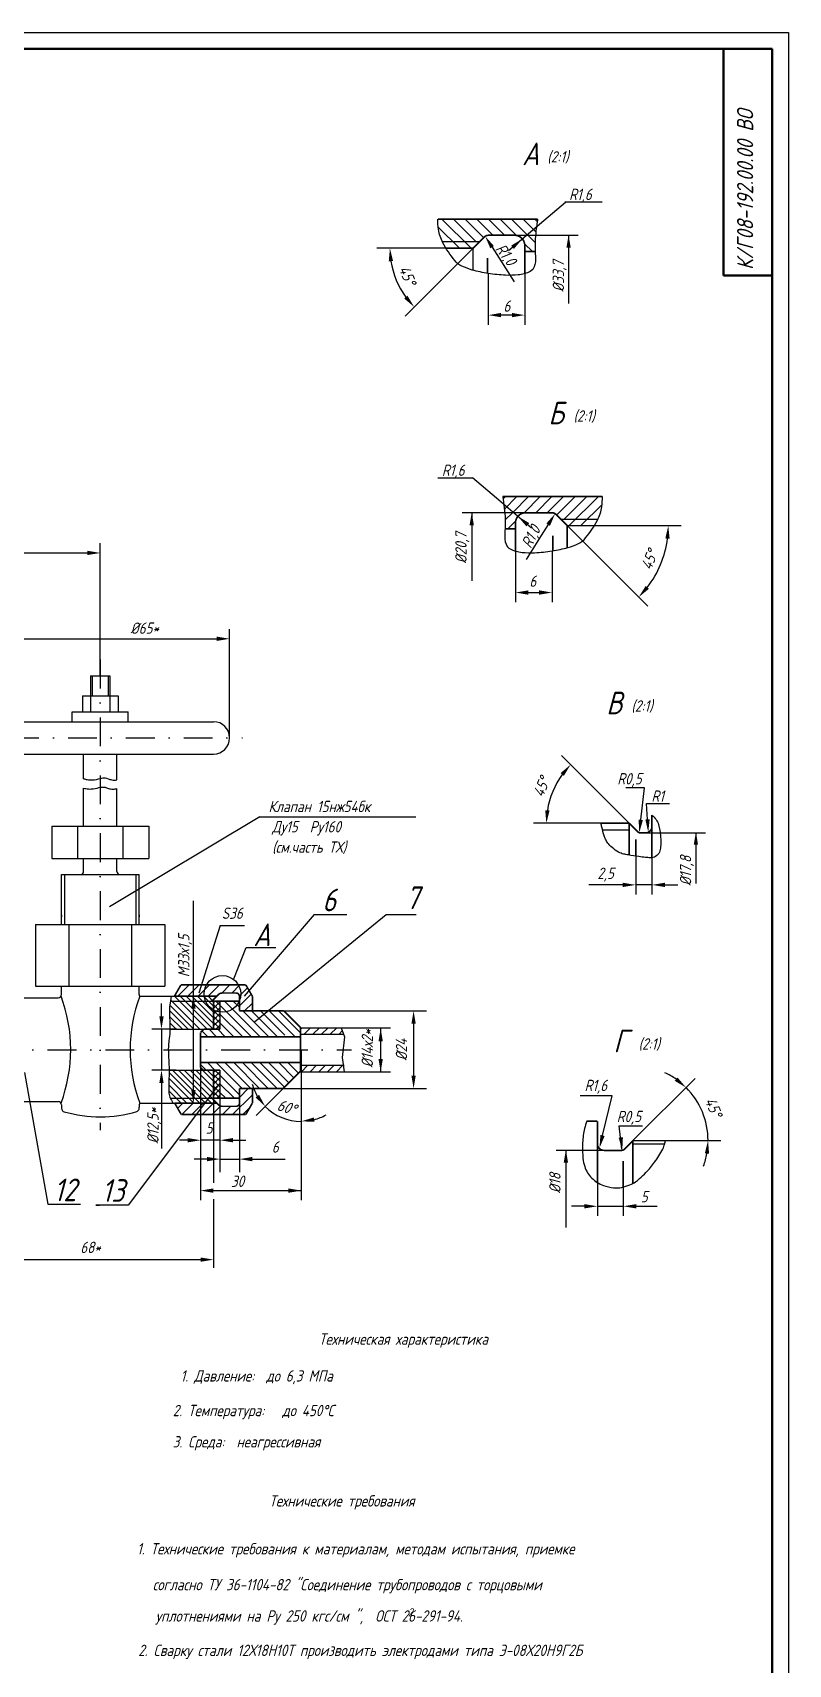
# Model space of a CAD drawing. Header units: inches. Extents: x 454 to 2014, y 121 to 978.
# Drawn here: x 1780 to 2014, y 474 to 978 of the extents above; entities that cross this region are included whole.
import ezdxf

# ---------------------------------------------------------------- set-up
doc = ezdxf.new("R2010")
doc.units = ezdxf.units.IN
doc.header["$LTSCALE"] = 0.7
doc.header["$MEASUREMENT"] = 0
doc.linetypes.add('DASHDOT', pattern=[25.4, 12.7, -6.35, 0, -6.35])
doc.styles.get("Standard").update_dxf_attribs({"font": 'romand.shx', "width": 0.8, "oblique": 15, "height": 3.5})
doc.dimstyles.get("Standard").update_dxf_attribs({"dimtxt": 3.5, "dimasz": 4, "dimexe": 4, "dimexo": 0, "dimgap": 2, "dimtad": 1, "dimdec": 0, "dimdsep": 46, "dimtxsty": 'Standard', "dimcen": 0.09, "dimadec": 0, "dimazin": 0, "dimtfac": 1, "dimtdec": 0, "dimtmove": 0, "dimatfit": 3, "dimfxl": 0, "dimtolj": 1, "dimtzin": 0, "dimlwd": 25, "dimlwe": 25, "dimarcsym": 0})

# ---------------------------------------------------------------- blocks, each defined once
blk = doc.blocks.new('*X8')
at = {"color": 0}
for p, q in [((1677.82, 643.29), (1678.3, 643.77)), ((1677.82, 641.5), (1679.82, 643.5)), ((1679.82, 640.68), (1677.82, 642.68)), ((1677.82, 639.7), (1679.82, 641.7)), ((1679.82, 638.88), (1677.82, 640.88)), ((1679.82, 642.48), (1678.52, 643.77)), ((1677.82, 637.91), (1679.82, 639.91)), ((1679.82, 637.09), (1677.82, 639.09)), ((1677.82, 636.11), (1679.82, 638.11)), ((1679.82, 635.29), (1677.82, 637.29)), ((1678.24, 635.07), (1677.82, 635.49)), ((1678.58, 635.07), (1679.82, 636.31)), ((1677.82, 621.74), (1678.55, 622.47)), ((1677.82, 619.94), (1679.82, 621.94)), ((1679.82, 619.13), (1677.82, 621.13)), ((1677.82, 618.15), (1679.82, 620.15)), ((1679.82, 620.92), (1678.27, 622.47)), ((1679.82, 617.33), (1677.82, 619.33)), ((1677.82, 616.35), (1679.82, 618.35)), ((1679.82, 615.53), (1677.82, 617.53)), ((1677.82, 614.56), (1679.82, 616.56)), ((1679.79, 613.77), (1677.82, 615.74)), ((1677.99, 613.77), (1677.82, 613.94)), ((1678.83, 613.77), (1679.82, 614.76))]:
    blk.add_line(p, q, dxfattribs=at)
blk = doc.blocks.new('*D26')
at = {"color": 0, "lineweight": 25}
for p, q in [((1857.76, 675.95), (1901.86, 675.95)), ((1897.86, 671.95), (1897.86, 655.95)), ((1857.55, 651.95), (1901.86, 651.95))]:
    blk.add_line(p, q, dxfattribs=at)
for points in [[(1897.2, 671.95), (1898.53, 671.95), (1897.86, 675.95)], [(1897.2, 655.95), (1898.53, 655.95), (1897.86, 651.95)]]:
    blk.add_solid(points, dxfattribs=at)
at = {"layer": 'DEFPOINTS', "color": 0, "lineweight": 25}
for p in [(1857.76, 675.95), (1857.55, 651.95), (1897.86, 651.95)]:
    blk.add_point(p, dxfattribs=at)
at = {"color": 0, "lineweight": 25, "insert": (1894.11, 663.95), "char_height": 3.5, "attachment_point": 5, "rotation": 90}
blk.add_mtext('\\A1;%%C24', dxfattribs=at)
blk = doc.blocks.new('*D27')
at = {"color": 0, "lineweight": 25}
for p, q in [((1838.06, 648.95), (1838.06, 626.15)), ((1844.06, 648.95), (1844.06, 626.15)), ((1834.06, 630.15), (1830.06, 630.15)), ((1838.06, 630.15), (1844.06, 630.15)), ((1848.06, 630.15), (1858.2, 630.15))]:
    blk.add_line(p, q, dxfattribs=at)
for points in [[(1834.06, 630.82), (1834.06, 629.49), (1838.06, 630.15)], [(1848.06, 630.82), (1848.06, 629.49), (1844.06, 630.15)]]:
    blk.add_solid(points, dxfattribs=at)
at = {"layer": 'DEFPOINTS', "color": 0, "lineweight": 25}
for p in [(1838.06, 648.95), (1844.06, 648.95), (1844.06, 630.15)]:
    blk.add_point(p, dxfattribs=at)
at = {"color": 0, "lineweight": 25, "insert": (1855.13, 633.9), "char_height": 3.5, "attachment_point": 5}
blk.add_mtext('\\A1;6', dxfattribs=at)
blk = doc.blocks.new('*D33')
at = {"color": 0, "lineweight": 25}
for p, q in [((1907.87, 911.47), (1886.55, 911.47)), ((1916.22, 911.47), (1895.24, 890.49))]:
    blk.add_line(p, q, dxfattribs=at)
blk.add_arc((1916.22, 911.47), 25.67, 188.9363, 216.0637, dxfattribs=at)
for points in [[(1890.2, 907.43), (1891.53, 907.54), (1890.55, 911.47)], [(1895.98, 896.79), (1894.96, 895.93), (1898.07, 893.32)]]:
    blk.add_solid(points, dxfattribs=at)
at = {"layer": 'DEFPOINTS', "color": 0, "lineweight": 25}
for p in [(1919.64, 914.89), (1907.87, 911.47), (1916.22, 911.47), (1916.22, 911.47), (1891.43, 904.83)]:
    blk.add_point(p, dxfattribs=at)
at = {"color": 0, "lineweight": 25, "insert": (1895.97, 903.08), "char_height": 3.5, "attachment_point": 5, "rotation": 292.5}
blk.add_mtext('\\A1;45°', dxfattribs=at)
blk = doc.blocks.new('*D34')
at = {"color": 0, "lineweight": 25}
for p, q in [((1945.34, 825.79), (1970.24, 800.89)), ((1953.69, 825.79), (1980.55, 825.79))]:
    blk.add_line(p, q, dxfattribs=at)
blk.add_arc((1945.34, 825.79), 31.22, 322.3469, 352.6531, dxfattribs=at)
for points in [[(1975.63, 821.84), (1976.96, 821.75), (1976.55, 825.79)], [(1970.55, 806.28), (1969.55, 807.16), (1967.41, 803.72)]]:
    blk.add_solid(points, dxfattribs=at)
at = {"layer": 'DEFPOINTS', "color": 0, "lineweight": 25}
for p in [(1941.92, 829.2), (1945.34, 825.79), (1945.34, 825.79), (1953.69, 825.79), (1972.37, 810.18)]:
    blk.add_point(p, dxfattribs=at)
at = {"color": 0, "lineweight": 25, "insert": (1970.71, 815.28), "char_height": 3.5, "attachment_point": 5, "rotation": 67.5}
blk.add_mtext('\\A1;45°', dxfattribs=at)
blk = doc.blocks.new('*D35')
at = {"color": 0, "lineweight": 25}
for p, q in [((1964.5, 733.88), (1943.56, 754.82)), ((1955.81, 733.88), (1934.88, 733.88))]:
    blk.add_line(p, q, dxfattribs=at)
blk.add_arc((1964.5, 733.88), 25.61, 143.957, 171.043, dxfattribs=at)
for points in [[(1943.28, 749.38), (1944.29, 748.52), (1946.38, 751.99)], [(1939.86, 737.81), (1938.53, 737.92), (1938.88, 733.88)]]:
    blk.add_solid(points, dxfattribs=at)
at = {"layer": 'DEFPOINTS', "color": 0, "lineweight": 25}
for p in [(1942.31, 746.68), (1955.81, 733.88), (1964.5, 733.88), (1964.5, 733.88), (1967.2, 731.17)]:
    blk.add_point(p, dxfattribs=at)
at = {"color": 0, "lineweight": 25, "insert": (1937.37, 745.11), "char_height": 3.5, "attachment_point": 5, "rotation": 67.5}
blk.add_mtext('\\A1;45°', dxfattribs=at)
blk = doc.blocks.new('*D36')
at = {"color": 0, "lineweight": 25}
for p, q in [((1965.63, 635.86), (1984.86, 655.1)), ((1975.63, 635.86), (1992.83, 635.86))]:
    blk.add_line(p, q, dxfattribs=at)
for start, end in [(54.8893, 64.7787), (0, 45), (340.2213, 350.1107)]:
    blk.add_arc((1965.63, 635.86), 23.2, start, end, dxfattribs=at)
for points in [[(1979.4, 655.35), (1978.54, 654.33), (1982.03, 652.27)], [(1987.82, 631.93), (1989.15, 631.82), (1988.83, 635.86)]]:
    blk.add_solid(points, dxfattribs=at)
at = {"layer": 'DEFPOINTS', "color": 0, "lineweight": 25}
for p in [(1988.04, 641.87), (1965.63, 635.86), (1965.63, 635.86), (1975.63, 635.86), (1962.92, 633.15)]:
    blk.add_point(p, dxfattribs=at)
at = {"color": 0, "lineweight": 25, "insert": (1990.53, 646.17), "char_height": 3.5, "attachment_point": 5, "rotation": 292.5}
blk.add_mtext('\\A1;45°', dxfattribs=at)

msp = doc.modelspace()

# ---------------------------------------------------------------- linework, layer by layer
for p, q in [((1419.64, 978.05), (2013.64, 978.05)), ((2013.64, 978.05), (2013.64, 137.05)), ((1944.61, 925.78), (1956.12, 925.78)), ((1918.22, 913.47), (1906.75, 913.47)), ((1918.22, 913.47), (1906.75, 913.47)), ((1916.22, 911.47), (1907.87, 911.47)), ((1905.31, 840.58), (1916.1, 840.58)), ((1943.34, 827.79), (1954.81, 827.79)), ((1943.34, 827.79), (1954.81, 827.79)), ((1945.34, 825.79), (1953.69, 825.79)), ((1798.06, 779.38), (1804.06, 779.38)), ((1798.06, 779.38), (1798.06, 768.24)), ((1798.56, 779.38), (1798.56, 773.24)), ((1803.56, 779.38), (1803.56, 773.24)), ((1804.06, 779.38), (1804.06, 768.24)), ((1795.56, 773.24), (1806.56, 773.24)), ((1795.56, 773.24), (1795.56, 768.24)), ((1806.56, 773.24), (1806.56, 768.24)), ((1792.39, 768.24), (1809.73, 768.24)), ((1792.39, 765.24), (1792.39, 768.24)), ((1809.73, 765.24), (1809.73, 768.24)), ((1766.07, 765.24), (1836.04, 765.24)), ((1766.07, 755.24), (1836.04, 755.24)), ((1795.93, 747.64), (1795.93, 755.24)), ((1806.19, 747.29), (1806.19, 755.24)), ((1795.93, 733.02), (1795.93, 744.7)), ((1806.19, 733.02), (1806.19, 744.57)), ((1969.22, 744.77), (1963.38, 744.77)), ((1968.04, 734.92), (1969.22, 744.77)), ((1850.36, 735.91), (1803.95, 708.08)), ((1850.36, 735.91), (1898.55, 735.91)), ((1970.13, 735.07), (1969.85, 739.95)), ((1969.85, 739.95), (1976.96, 739.95)), ((1786.06, 733.02), (1816.06, 733.02)), ((1956.24, 731.88), (1964.5, 731.88)), ((1966.5, 731.88), (1966.5, 731.79)), ((1786.06, 723.02), (1816.06, 723.02)), ((1795.93, 719.02), (1795.93, 723.02)), ((1806.19, 719.02), (1806.19, 723.02)), ((1789.06, 718.02), (1813.06, 718.02)), ((1789.06, 702.59), (1789.06, 718.02)), ((1790.07, 718.02), (1790.07, 702.59)), ((1812.05, 718.02), (1812.05, 702.59)), ((1813.06, 702.59), (1813.06, 718.02)), ((1789.06, 705.63), (1789.06, 704.93)), ((1813.06, 705.63), (1813.06, 704.93)), ((1848.71, 672.55), (1889.39, 705.65)), ((1867.16, 705.65), (1877.23, 705.65)), ((1889.39, 705.65), (1898.61, 705.65)), ((1781.06, 702.59), (1821.06, 702.59)), ((1781.06, 702.59), (1781.06, 683.59)), ((1791.35, 702.59), (1791.35, 683.59)), ((1810.77, 702.59), (1810.77, 683.59)), ((1821.06, 702.59), (1821.06, 683.59)), ((1838.14, 702.34), (1845.63, 702.34)), ((1781.06, 683.59), (1821.06, 683.59)), ((1789.06, 680.95), (1789.06, 683.59)), ((1813.06, 680.95), (1813.06, 683.59)), ((1835.97, 678.87), (1834.49, 680.36)), ((1766.06, 679.95), (1788.06, 679.95)), ((1836.06, 678.95), (1835.81, 679.2)), ((1834.06, 657.65), (1836.06, 655.65)), ((1766.06, 647.95), (1788.12, 647.95)), ((1789.12, 646.95), (1789.12, 646.18)), ((1813.11, 646.95), (1813.11, 646.18)), ((1836.06, 648.95), (1835.81, 648.7)), ((1959.23, 649.68), (1949.28, 649.68)), ((1956.24, 637.46), (1959.23, 649.68)), ((1962.23, 633.23), (1961.38, 640.43)), ((1961.38, 640.43), (1968.58, 640.43))]:
    msp.add_line(p, q)
at = {"lineweight": 50}
for p, q in [((1439.64, 973.05), (2008.64, 973.05)), ((1993.64, 973.05), (1993.64, 903.05)), ((2008.64, 973.05), (2008.64, 142.05)), ((1993.64, 903.05), (2008.64, 903.05))]:
    msp.add_line(p, q, dxfattribs=at)
at = {"color": 0, "linetype": 'ByBlock'}
for p, q in [((1938.08, 919.99), (1944.76, 925.67)), ((1927.23, 910.75), (1938.08, 919.99)), ((1928.41, 911.75), (1929.02, 912.27)), ((1929.02, 915.47), (1948.74, 915.47)), ((1945.74, 915.47), (1945.74, 903.63)), ((1945.74, 915.47), (1945.74, 895.63)), ((1922.13, 911.79), (1924.28, 908.41)), ((1924.28, 908.41), (1928.96, 901.05)), ((1920.91, 903.67), (1920.91, 887.81)), ((1932.22, 903.63), (1932.22, 887.81)), ((1945.74, 895.63), (1945.74, 894.42)), ((1928.22, 890.81), (1924.91, 890.81)), ((1923.48, 834.3), (1916.1, 840.58)), ((1934.33, 825.06), (1923.48, 834.3)), ((1932.54, 829.79), (1912.82, 829.79)), ((1915.82, 829.79), (1915.82, 809.95)), ((1915.82, 829.79), (1915.82, 817.95)), ((1933.15, 826.07), (1932.54, 826.59)), ((1937.28, 822.73), (1932.6, 815.37)), ((1939.43, 826.1), (1937.28, 822.73)), ((1683.41, 817.36), (1797.06, 817.36)), ((1801.06, 779.38), (1801.06, 820.36)), ((1929.34, 817.95), (1929.34, 802.13)), ((1940.65, 817.99), (1940.65, 802.13)), ((1915.82, 809.95), (1915.82, 808.74)), ((1933.34, 805.13), (1936.65, 805.13)), ((1841.04, 760.24), (1841.04, 793.85)), ((1765.07, 790.85), (1837.04, 790.85)), ((1969.5, 730.88), (1988.08, 730.88)), ((1985.08, 730.88), (1985.08, 723.23)), ((1966.5, 723.73), (1966.5, 711.85)), ((1971.5, 723.23), (1971.5, 711.85)), ((1985.08, 723.23), (1985.08, 715.23)), ((1958.5, 714.85), (1951.99, 714.85)), ((1962.5, 714.85), (1958.5, 714.85)), ((1971.5, 714.85), (1966.5, 714.85)), ((1975.5, 714.85), (1979.5, 714.85)), ((1819.98, 674.25), (1819.98, 678.25)), ((1824.77, 670.25), (1816.98, 670.25)), ((1819.98, 670.25), (1819.98, 657.65)), ((1875.45, 670.75), (1890.69, 670.75)), ((1887.69, 670.75), (1887.69, 657.15)), ((1863.15, 663.95), (1863.15, 617.43)), ((1824.52, 657.65), (1816.98, 657.65)), ((1832.02, 658.4), (1832.02, 617.43)), ((1876.42, 657.15), (1890.69, 657.15)), ((1819.98, 653.65), (1819.98, 633.46)), ((1836.06, 647.95), (1836.06, 622.88)), ((1958.63, 632.86), (1941.91, 632.86)), ((1944.91, 632.86), (1944.91, 616.15)), ((1944.91, 632.86), (1944.91, 624.15)), ((1965.63, 634.86), (1975.43, 634.86)), ((1836.02, 620.43), (1863.15, 620.43)), ((1954.65, 624.15), (1954.65, 612.59)), ((1962.63, 623.61), (1962.63, 612.59)), ((1836.06, 617.78), (1836.06, 596.55)), ((1944.91, 616.15), (1944.91, 608.99)), ((1950.65, 615.59), (1946.65, 615.59)), ((1954.65, 615.59), (1962.63, 615.59)), ((1966.63, 615.59), (1970.63, 615.59)), ((1970.63, 615.59), (1973.09, 615.59)), ((1770.06, 599.11), (1832.06, 599.11))]:
    msp.add_line(p, q, dxfattribs=at)
at = {"color": 0}
for p, q in [((1912.01, 911.47), (1905.47, 918.01)), ((1915.6, 911.47), (1906.6, 920.47)), ((1917.19, 913.47), (1910.19, 920.47)), ((1919.5, 914.75), (1913.78, 920.47)), ((1922.38, 915.47), (1917.38, 920.47)), ((1925.97, 915.47), (1920.97, 920.47)), ((1929.56, 915.47), (1924.56, 920.47)), ((1932.98, 915.64), (1928.15, 920.47)), ((1935.64, 916.58), (1931.74, 920.47)), ((1936.05, 919.76), (1935.34, 920.47)), ((1934.56, 910.47), (1932.17, 912.87)), ((1935.4, 913.23), (1933.15, 915.47)), ((1925.51, 834.07), (1926.22, 834.79)), ((1925.92, 830.9), (1929.81, 834.79)), ((1928.58, 829.96), (1933.41, 834.79)), ((1932, 829.79), (1937, 834.79)), ((1935.59, 829.79), (1940.59, 834.79)), ((1939.18, 829.79), (1944.18, 834.79)), ((1942.06, 829.07), (1947.78, 834.79)), ((1944.37, 827.79), (1951.37, 834.79)), ((1945.96, 825.79), (1954.96, 834.79)), ((1949.55, 825.79), (1956.09, 832.32)), ((1926.16, 827.54), (1928.41, 829.79)), ((1927, 824.79), (1929.39, 827.18)), ((1834.11, 670.3), (1823.97, 680.45)), ((1825.02, 680.45), (1828.52, 683.95)), ((1835.96, 670.25), (1825.76, 680.45)), ((1835.91, 672.1), (1827.56, 680.45)), ((1828.16, 680.45), (1831.66, 683.95)), ((1836.06, 673.75), (1829.36, 680.45)), ((1836.06, 675.54), (1831.15, 680.45)), ((1831.3, 680.45), (1834.8, 683.95)), ((1836.06, 677.34), (1832.95, 680.45)), ((1834.45, 680.45), (1837.95, 683.95)), ((1838.58, 681.44), (1841.09, 683.95)), ((1841.73, 681.45), (1844.23, 683.95)), ((1844.04, 680.62), (1846.53, 683.1)), ((1844.06, 677.49), (1847.68, 681.11)), ((1828.24, 670.25), (1822.45, 676.04)), ((1830.02, 670.25), (1822.55, 677.71)), ((1831.85, 670.25), (1822.77, 679.33)), ((1847.76, 667.95), (1838.06, 677.65)), ((1850.46, 667.95), (1839.46, 678.95)), ((1844.06, 677.04), (1842.15, 678.95)), ((1853.06, 668.04), (1845.15, 675.95)), ((1845.66, 675.95), (1848.06, 678.35)), ((1855.84, 667.95), (1847.84, 675.95)), ((1858.06, 668.43), (1850.54, 675.95)), ((1861.23, 667.95), (1853.23, 675.95)), ((1862.96, 669.13), (1856.15, 675.95)), ((1826.46, 670.25), (1822.47, 674.24)), ((1824.51, 670.25), (1822.54, 672.22)), ((1836.99, 667.95), (1834.69, 670.25)), ((1839.68, 667.95), (1837.38, 670.25)), ((1845.07, 667.95), (1838.06, 674.96)), ((1842.37, 667.95), (1838.06, 672.26)), ((1862.96, 670.35), (1863.36, 670.75)), ((1864.05, 668.75), (1866.05, 670.75)), ((1866.75, 668.75), (1868.75, 670.75)), ((1869.44, 668.75), (1871.44, 670.75)), ((1872.14, 668.75), (1874.14, 670.75)), ((1834.29, 667.95), (1832.53, 669.71)), ((1874.83, 668.75), (1875.82, 669.74)), ((1830, 647.45), (1822.3, 655.15)), ((1831.82, 647.45), (1822.35, 656.93)), ((1833.62, 647.45), (1823.42, 657.65)), ((1835.42, 647.45), (1825.22, 657.65)), ((1836.06, 648.6), (1827.01, 657.65)), ((1836.06, 650.4), (1828.81, 657.65)), ((1836.06, 652.19), (1830.6, 657.65)), ((1833.82, 657.65), (1832.07, 659.39)), ((1836.06, 654.2), (1832.61, 657.65)), ((1836.51, 657.65), (1834.21, 659.95)), ((1844.9, 651.95), (1836.9, 659.95)), ((1844.21, 649.95), (1838.06, 656.1)), ((1847.6, 651.95), (1839.6, 659.95)), ((1850.29, 651.95), (1842.29, 659.95)), ((1852.99, 651.95), (1844.99, 659.95)), ((1855.68, 651.95), (1847.68, 659.95)), ((1857.96, 652.36), (1850.37, 659.95)), ((1859.31, 653.71), (1853.07, 659.95)), ((1857.96, 652.36), (1853.87, 656.45)), ((1860.87, 655.28), (1856.2, 659.95)), ((1862.28, 656.68), (1859.01, 659.95)), ((1863.23, 657.15), (1865.23, 659.15)), ((1865.92, 657.15), (1867.92, 659.15)), ((1868.62, 657.15), (1870.62, 659.15)), ((1871.31, 657.15), (1873.31, 659.15)), ((1874.01, 657.15), (1876.01, 659.15)), ((1826.04, 647.45), (1822.21, 651.27)), ((1827.86, 647.45), (1822.22, 653.09)), ((1842.52, 648.95), (1838.06, 653.41)), ((1839.82, 648.95), (1838.06, 650.71)), ((1844.06, 649.2), (1846.81, 651.95)), ((1824.99, 645.84), (1826.59, 647.45)), ((1826.23, 643.95), (1829.73, 647.45)), ((1829.38, 643.95), (1832.88, 647.45)), ((1829.53, 647.95), (1829.46, 648.02)), ((1832.52, 643.95), (1836.02, 647.45)), ((1836.06, 644.35), (1838.24, 646.52)), ((1838.81, 643.95), (1841.31, 646.45)), ((1841.95, 643.95), (1847.95, 649.95)), ((1845.09, 643.95), (1847.33, 646.19)), ((1835.66, 643.95), (1836.06, 644.35))]:
    msp.add_line(p, q, dxfattribs=at)
at = {"linetype": 'DASHDOT'}
for p, q in [((1801.06, 784.41), (1801.06, 639.1)), ((1755.36, 760.24), (1844.98, 760.24)), ((1677.52, 663.95), (1878.7, 663.95))]:
    msp.add_line(p, q, dxfattribs=at)
at = {"linetype": 'Continuous'}
for p, q in [((1786.06, 733.02), (1786.06, 723.02)), ((1794.06, 733.02), (1794.06, 723.02)), ((1808.06, 733.02), (1808.06, 723.02)), ((1816.06, 733.02), (1816.06, 723.02)), ((1813.19, 680.45), (1823.97, 680.45)), ((1824.06, 680.61), (1824.06, 680.45)), ((1822.72, 678.95), (1838.06, 678.95)), ((1836.06, 678.95), (1836.06, 670.25)), ((1822.6, 670.25), (1836.06, 670.25)), ((1862.96, 670.75), (1875.45, 670.75)), ((1862.96, 668.75), (1876.18, 668.75)), ((1822.35, 657.65), (1836.06, 657.65)), ((1836.06, 657.65), (1836.06, 647.95)), ((1836.06, 657.65), (1836.06, 647.95)), ((1862.75, 657.15), (1876.42, 657.15)), ((1862.96, 659.15), (1876.42, 659.15)), ((1813.25, 647.45), (1824.06, 647.45)), ((1822.74, 648.95), (1835.86, 648.95))]:
    msp.add_line(p, q, dxfattribs=at)
at = {"lineweight": 25}
for p, q in [((1829.85, 651.45), (1829.85, 709.87)), ((1867.16, 705.65), (1845.56, 680.48)), ((1838.14, 702.34), (1831.55, 681.42)), ((1842.34, 685.85), (1846.1, 695.52)), ((1846.1, 695.52), (1855.34, 695.52)), ((1824.06, 680.61), (1833.85, 680.61)), ((1777.62, 656.94), (1784.87, 616.29)), ((1838.06, 657.12), (1838.06, 631.99)), ((1837.28, 652.69), (1809.64, 615.96)), ((1857.55, 651.95), (1849.2, 643.61)), ((1823.53, 647.45), (1833.85, 647.45)), ((1818.18, 635.99), (1817.94, 635.99)), ((1828.07, 635.99), (1825.54, 635.99)), ((1838.06, 635.99), (1832.07, 635.99)), ((1842.06, 635.99), (1846.06, 635.99)), ((1784.87, 616.29), (1794.97, 616.29)), ((1809.64, 615.96), (1799.67, 615.96)), ((1799.67, 615.96), (1800.81, 615.96))]:
    msp.add_line(p, q, dxfattribs=at)
at = {"const_width": 0.5}
for points in [[(1936.16, 920.47), (1905.37, 920.47)], [(1919.64, 914.89), (1916.22, 911.47)], [(1929.02, 915.47), (1921.05, 915.47)], [(1932.22, 912.27), (1932.22, 903.63)], [(1916.22, 911.47), (1907.87, 911.47)], [(1916.22, 911.47), (1916.22, 904.67)], [(1920.69, 908.41), (1920.69, 903.71)], [(1935.43, 910.47), (1932.22, 910.47)], [(1932.22, 910.47), (1932.22, 903.63)], [(1925.4, 834.79), (1956.19, 834.79)], [(1929.34, 826.59), (1929.34, 817.95)], [(1932.54, 829.79), (1940.51, 829.79)], [(1941.92, 829.2), (1945.34, 825.79)], [(1926.13, 824.79), (1929.34, 824.79)], [(1929.34, 824.79), (1929.34, 817.95)], [(1940.87, 822.72), (1940.87, 818.02)], [(1945.34, 825.79), (1953.69, 825.79)], [(1945.34, 825.79), (1945.34, 818.99)], [(1971.5, 736.39), (1971.5, 723.23)], [(1955.81, 733.88), (1964.5, 733.88)], [(1967.2, 731.17), (1964.5, 733.88)], [(1964.5, 733.88), (1964.5, 724.03)], [(1967.91, 730.88), (1969.5, 730.88)], [(1966.5, 728.92), (1966.5, 723.73)], [(1823.97, 680.45), (1825.99, 683.95)], [(1837.59, 680.98), (1835.56, 678.95)], [(1848.06, 680.45), (1846.04, 683.95)], [(1862.96, 670.75), (1857.76, 675.95)], [(1833.07, 670.25), (1832.07, 669.25)], [(1832.82, 657.65), (1832.07, 658.4)], [(1862.96, 657.37), (1857.55, 651.95)], [(1824.06, 647.45), (1826.08, 643.95)], [(1837.59, 646.92), (1835.81, 648.7)], [(1848.06, 647.45), (1846.04, 643.95)], [(1951.37, 641.86), (1954.65, 641.86)], [(1962.92, 633.15), (1965.63, 635.86)], [(1965.63, 635.86), (1965.63, 622.61)], [(1956.65, 632.86), (1962.21, 632.86)], [(1962.63, 629.61), (1962.63, 621.54)]]:
    msp.add_lwpolyline(points, dxfattribs=at)
for points in [[(1936.16, 920.47, 0.002335), (1936.04, 919.67, 0.012135), (1935.58, 916.08, 0.047304), (1935.53, 908.92, -0.1054), (1935.13, 905.7, -0.19608), (1933.91, 904.3, -0.090842), (1930.17, 903.22, -0.037429), (1926.29, 903.12, -0.026758), (1920.91, 903.67, -0.028786), (1916, 904.73, -0.042114), (1912.78, 905.93, -0.112733), (1910.56, 907.67, -0.047811), (1906.92, 913.15, -0.088406), (1905.56, 917.31, -0.039853), (1905.37, 920.47)], [(1925.4, 834.79, -0.002335), (1925.52, 833.99, -0.012135), (1925.98, 830.39, -0.047304), (1926.03, 823.23, 0.1054), (1926.43, 820.02, 0.19608), (1927.65, 818.62, 0.090842), (1931.39, 817.54, 0.037429), (1935.26, 817.43, 0.026758), (1940.65, 817.99, 0.028786), (1945.55, 819.05, 0.042114), (1948.78, 820.24, 0.112733), (1951, 821.98, 0.047811), (1954.64, 827.46, 0.088406), (1956, 831.63, 0.039853), (1956.19, 834.79)], [(1795.93, 747.64, 0.020044), (1797.02, 747.39, 0.060126), (1798.73, 747.28, 0.062299), (1801.1, 747.72, -0.100606), (1802.59, 747.88, -0.079078), (1803.48, 747.65, 0.057292), (1804.68, 747.28, 0.090584), (1806.14, 747.28, 0.001723), (1806.19, 747.29)], [(1795.93, 744.7, 0.011822), (1796.58, 744.57, 0.060126), (1798.28, 744.46, 0.062299), (1800.65, 744.9, -0.100606), (1802.15, 745.05, -0.079078), (1803.03, 744.83, 0.057292), (1804.23, 744.46, 0.090584), (1805.7, 744.46, 0.018376), (1806.19, 744.57)], [(1971.5, 736.39, -0.04578), (1972.77, 735.03, -0.102753), (1973.53, 733.48, -0.021631), (1973.92, 731.66, -0.020194), (1974.17, 729.68, -0.041448), (1974.17, 726.56, -0.080409), (1973.78, 724.99, -0.151734), (1972.64, 723.64, -0.158776), (1970.99, 723.21, -0.010795), (1969.51, 723.34, -0.007743), (1967.44, 723.59, -0.005794), (1964.2, 724.08, -0.012898), (1962.75, 724.36, -0.076767), (1961.21, 724.95, -0.051089), (1959.2, 726.38, -0.043229), (1957.87, 727.78, -0.062038), (1957.17, 728.92, -0.033941), (1956.76, 729.98, -0.013605), (1956.02, 732.72, -0.027433), (1955.81, 733.88, -0.018174)], [(1822.96, 680.45, 0.012435), (1822.55, 677.71, 0.030036), (1822.45, 676.1, 0.013798), (1822.57, 671.75, -0.026226), (1822.57, 669.46, -0.02831), (1822.28, 666.76, 0.037565), (1822.1, 664.71, 0.018986), (1822.14, 662.71, -0.008915), (1822.33, 658.43, -0.019358), (1822.29, 655.03, 0.01613), (1822.21, 650.96, 0.103314), (1822.59, 649.28, 0.025158), (1823.53, 647.45)], [(1951.37, 641.86, 0.021316), (1950.7, 639.65, 0.055297), (1950.08, 635.28, 0.027904), (1950.19, 630.41, 0.061642), (1950.72, 627.86, 0.115407), (1952.92, 624.31, 0.111917), (1956.52, 622.04, 0.055594), (1959.65, 621.32, 0.082592), (1962.18, 621.44, 0.038661), (1964.71, 622.19, 0.063002), (1966.42, 623.11, 0.029681), (1967.69, 624.13, 0.01581), (1969.65, 626.03, 0.036462), (1972.32, 629.21, 0.031652), (1974.82, 633.19, 0.071764), (1975.43, 634.86, 0.011316), (1975.63, 635.86, 0.007212)]]:
    msp.add_lwpolyline(points, format="xyb")
for points in [[(1919.64, 914.89, -0.198912), (1921.05, 915.47, -0.198912)], [(1929.02, 915.47, -0.414214), (1932.22, 912.27, -0.414214)], [(1932.54, 829.79, 0.414214), (1929.34, 826.59, 0.414214)], [(1941.92, 829.2, 0.198912), (1940.51, 829.79, 0.198912)], [(1967.2, 731.17, 0.198912), (1967.91, 730.88, 0.198912)], [(1969.5, 730.88, 0.414214), (1971.5, 732.88, 0.414214)], [(1838.72, 681.45, 0.198912), (1837.59, 680.98, 0.198912)], [(1837.59, 646.92, 0.198912), (1838.72, 646.45, 0.198912)], [(1954.65, 634.86, 0.414214), (1956.65, 632.86, 0.414214)], [(1962.21, 632.86, 0.198912), (1962.92, 633.15, 0.198912)]]:
    msp.add_lwpolyline(points, format="xyb", dxfattribs=at)
at = {"linetype": 'Continuous', "const_width": 0.5}
for points in [[(1823.97, 680.45), (1837.06, 680.45)], [(1825.99, 683.95), (1846.04, 683.95)], [(1838.72, 681.45), (1843.06, 681.45)], [(1844.06, 680.45), (1844.06, 675.95)], [(1848.06, 680.45), (1848.06, 675.95)], [(1836.06, 678.95), (1844.06, 678.95)], [(1836.06, 678.95), (1836.06, 670.25)], [(1838.06, 678.95), (1838.06, 670.25)], [(1844.06, 675.95), (1857.76, 675.95)], [(1833.07, 670.25), (1838.06, 670.25)], [(1862.96, 670.75), (1862.96, 657.37)], [(1832.07, 669.25), (1832.07, 658.4)], [(1832.07, 667.95), (1862.96, 667.95)], [(1832.07, 659.95), (1862.96, 659.95)], [(1832.82, 657.65), (1838.06, 657.65)], [(1836.06, 657.65), (1836.06, 648.95)], [(1838.06, 657.65), (1838.06, 648.95)], [(1844.06, 651.95), (1857.55, 651.95)], [(1844.06, 651.95), (1844.06, 647.45)], [(1848.06, 651.95), (1848.06, 647.45)], [(1824.03, 647.45), (1837.06, 647.45)], [(1836.06, 648.95), (1844.06, 648.95)], [(1838.72, 646.45), (1843.06, 646.45)], [(1826.08, 643.95), (1846.04, 643.95)], [(1954.65, 641.86), (1954.65, 622.94)]]:
    msp.add_lwpolyline(points, dxfattribs=at)
for points in [[(1844.06, 680.45, 0.414214), (1843.06, 681.45, 0.414214)], [(1843.06, 646.45, 0.414214), (1844.06, 647.45, 0.414214)]]:
    msp.add_lwpolyline(points, format="xyb", dxfattribs=at)
msp.add_lwpolyline([(1875.45, 670.75), (1876.48, 667.9), (1875.82, 661.53), (1876.42, 657.15)])
at = {"color": 0, "linetype": 'ByBlock', "const_width": 0.5}
msp.add_lwpolyline([(1965.63, 635.86), (1975.63, 635.86)], dxfattribs=at)
at = {"lineweight": 25}
msp.add_circle((1838.8, 681.17), 5.66, dxfattribs=at)
for centre, radius, start, end in [((1836.04, 760.24), 5, 270, 90), ((1794.93, 719.02), 1, 270, 0), ((1807.19, 719.02), 1, 180, 270), ((1788.06, 680.95), 1, 270, 0), ((1744.55, 663.95), 47.39, 339.6416, 20.4486), ((1857.69, 663.95), 47.39, 159.6234, 200.3439), ((1814.06, 680.95), 1, 180, 210), ((1788.12, 646.95), 1, 0, 90), ((1792.12, 646.18), 3, 180, 192.5727), ((1790.17, 645.75), 1, 192.5727, 254.0258), ((1812.08, 645.81), 1, 286.3009, 349.2546), ((1810.11, 646.18), 3, 349.2546, 0), ((1814.11, 646.95), 1, 150, 180), ((1801.02, 683.64), 40.41, 254.0258, 286.3009)]:
    msp.add_arc(centre, radius, start, end)
for start, end in [(195.7738, 210.3869), (225, 270), (284.6131, 299.2262)]:
    msp.add_arc((1863.15, 657.55), 15.73, start, end, dxfattribs=at)
at = {"color": 0, "linetype": 'ByBlock'}
for points in [[(1921.56, 911.43), (1922.69, 912.14), (1919.98, 915.16)], [(1928.85, 911.25), (1927.98, 912.26), (1931.46, 914.35)], [(1946.41, 911.59), (1945.07, 911.59), (1945.74, 915.59)], [(1924.91, 891.48), (1924.91, 890.15), (1920.91, 890.81)], [(1928.22, 891.48), (1928.22, 890.15), (1932.22, 890.81)], [(1915.15, 825.9), (1916.49, 825.9), (1915.82, 829.9)], [(1932.71, 825.56), (1933.58, 826.58), (1930.1, 828.66)], [(1940, 825.74), (1938.87, 826.46), (1941.58, 829.48)], [(1797.06, 818.03), (1797.06, 816.7), (1801.06, 817.36)], [(1933.34, 805.8), (1933.34, 804.46), (1929.34, 805.13)], [(1936.65, 805.8), (1936.65, 804.46), (1940.65, 805.13)], [(1837.04, 791.52), (1837.04, 790.19), (1841.04, 790.85)], [(1984.41, 727.22), (1985.74, 727.22), (1985.08, 731.22)], [(1962.5, 715.51), (1962.5, 714.18), (1966.5, 714.85)], [(1975.5, 715.51), (1975.5, 714.18), (1971.5, 714.85)], [(1819.32, 674.25), (1820.65, 674.25), (1819.98, 670.25)], [(1887.03, 666.57), (1888.36, 666.57), (1887.69, 670.57)], [(1887.03, 661.09), (1888.36, 661.09), (1887.69, 657.09)], [(1819.32, 653.65), (1820.65, 653.65), (1819.98, 657.65)], [(1961.21, 636.77), (1962.53, 636.93), (1962.34, 632.88)], [(1944.25, 629.06), (1945.58, 629.06), (1944.91, 633.06)], [(1836.02, 621.1), (1836.02, 619.76), (1832.02, 620.43)], [(1859.15, 621.1), (1859.15, 619.76), (1863.15, 620.43)], [(1950.65, 616.25), (1950.65, 614.92), (1954.65, 615.59)], [(1966.63, 616.25), (1966.63, 614.92), (1962.63, 615.59)], [(1832.06, 599.78), (1832.06, 598.44), (1836.06, 599.11)]]:
    msp.add_solid(points, dxfattribs=at)
for points in [[(1968.7, 734.84), (1967.38, 735), (1967.57, 730.95)], [(1970.8, 735.11), (1969.46, 735.03), (1970.36, 731.07)], [(1956.88, 637.3), (1955.59, 637.62), (1955.29, 633.57)]]:
    msp.add_solid(points)
at = {"lineweight": 25}
for points in [[(1829.19, 676.61), (1830.52, 676.61), (1829.85, 680.61)], [(1829.19, 651.45), (1830.52, 651.45), (1829.85, 647.45)], [(1850.11, 650.01), (1849.06, 649.19), (1852.03, 646.43)], [(1867.21, 641.68), (1867.04, 643), (1863.15, 641.83)], [(1828.07, 636.65), (1828.07, 635.32), (1832.07, 635.99)], [(1842.06, 636.65), (1842.06, 635.32), (1838.06, 635.99)]]:
    msp.add_solid(points, dxfattribs=at)
at = {"layer": 'DEFPOINTS', "color": 0, "linetype": 'ByBlock'}
for p in [(1919.98, 915.16), (1921.05, 913.47), (1929.02, 915.47), (1929.02, 912.27), (1931.46, 914.35), (1920.91, 903.67), (1932.22, 903.63), (1932.22, 903.63), (1945.74, 903.63), (1926.63, 893.47), (1920.91, 890.81), (1930.1, 828.66), (1932.54, 829.79), (1932.54, 826.59), (1940.51, 827.79), (1941.58, 829.48), (1801.06, 817.36), (1915.82, 817.95), (1929.34, 817.95), (1929.34, 817.95), (1940.65, 817.99), (1934.93, 807.79), (1934.93, 807.79), (1940.65, 805.13), (1841.04, 790.85), (1801.06, 779.38), (1841.04, 760.24), (1969.5, 730.88), (1966.5, 723.73), (1971.5, 723.23), (1971.5, 723.23), (1985.08, 723.23), (1966.5, 714.85), (1837.06, 680.45), (1824.77, 670.25), (1875.45, 670.75), (1819.98, 657.65), (1824.52, 657.65), (1832.02, 658.4), (1862.02, 656.45), (1876.42, 657.15), (1887.69, 657.15), (1836.06, 647.95), (1837.06, 647.45), (1965.63, 635.86), (1965.63, 635.86), (1973.59, 635.86), (1980.71, 639.6), (1956.65, 632.86), (1962.21, 633.86), (1962.65, 632.96), (1962.92, 633.15), (1836.06, 629.55), (1862.02, 620.43), (1944.91, 624.15), (1954.65, 624.15), (1954.65, 624.15), (1962.63, 623.61), (1962.63, 615.59)]:
    msp.add_point(p, dxfattribs=at)

# ---------------------------------------------------------------- block references
msp.add_blockref('*X8', (158.24, 35.18))

# ---------------------------------------------------------------- texts
at = {"lineweight": 35, "insert": (1997.78, 904.77), "char_height": 5, "width": 116.2188, "attachment_point": 1, "rotation": 90}
msp.add_mtext('К/Г08-192.00.00 ВО', dxfattribs=at)
at = {"lineweight": 35, "char_height": 7, "width": 25.8231, "attachment_point": 1}
for s, insert in [('А', (1931.4, 944.12)), ('Б', (1939.5, 864.08)), ('В', (1957.4, 774.53)), ('6', (1869.65, 713.69)), ('7', (1895.48, 714.37)), ('А', (1848.37, 702.94)), ('Г', (1959.6, 670.15)), ('12', (1786.73, 624.16)), ('13', (1801.53, 623.95))]:
    msp.add_mtext(s, dxfattribs=dict(at, insert=insert))
at = {"lineweight": 25, "attachment_point": 1}
for s, insert, char_height, width in [('(2:1)', (1939.15, 941.45), 3.5, 42.5298), ('R1,6', (1945.91, 929.85), 3.5, 34.7971), ('6', (1925.62, 895.35), 3.5, 13.6843), ('(2:1)', (1947.26, 861.41), 3.5, 42.5298), ('R1,6', (1906.61, 844.66), 3.5, 34.7971), ('6', (1933.62, 810.39), 3.5, 13.6843), ('%%C65*', (1810.42, 795.88), 3.5, 33.0967), ('(2:1)', (1965.15, 771.86), 3.5, 42.5298), ('R0,5', (1960.8, 749.38), 3.5, 31.9915), ('Клапан 15нж54бк', (1853.05, 740.81), 3.5, 49.9493), ('R1', (1971.33, 744.01), 3.5, 18.4796), ('Ду15  Ру160', (1854.17, 734.55), 3.5, 41.1648), ('(см.часть ТХ)', (1854.17, 728.25), 3.5, 43.7185), ('2,5', (1954.64, 720.18), 3.5, 23.4472), ('S36', (1838.59, 707.85), 3.5, 16.1094), ('(2:1)', (1967.35, 667.48), 3.5, 42.5298), ('R1,6', (1950.68, 654.67), 3.5, 34.7971), ('R0,5', (1960.62, 645.07), 3.5, 31.9915), ('30', (1841.45, 625.06), 3.5, 15.6512), ('5', (1968.05, 620.32), 3.5, 28.9475), ('68*', (1794.91, 604.65), 3.5, 41.5232), ('Техническая характеристика', (1868.61, 576.32), 3.5, 128.6102), ('1. Давление:  до 6,3 МПа', (1825.86, 564.95), 3.5, 144.1261), ('2. Температура:   до 450%%DС', (1823.45, 554.26), 3.5, 116.5422), ('3. Среда:  неагрессивная', (1823.45, 544.61), 3.5, 121.0246), ('Технические требования', (1853.26, 526.35), 3.5, 102.7909), ('1. Технические требования к материалам, методам испытания, приемке ', (1812.42, 511.56), 3.5, 177.1895), (' согласно ТУ 36-1104-82 "Соединение трубопроводов с торцовыми ', (1815.43, 500.49), 3.5, 228.4083), ('уплотнениями на Ру 250 кгс/см ",  ОСТ 26-291-94.', (1818.17, 490.81), 3.5, 203.9525), ('2', (1896.16, 491.47), 2.5, 7.6995), ('2. Сварку стали 12Х18Н10Т производить электродами типа Э-08Х20Н9Г2Б', (1812.81, 480.2), 3.5, 204.6061)]:
    msp.add_mtext(s, dxfattribs=dict(at, insert=insert, char_height=char_height, width=width))
at = {"lineweight": 25, "char_height": 3.5, "attachment_point": 1}
for s, insert, width, rotation in [('R1,0', (1925.73, 913.33), 15.6747, 306.8826), ('%%C33,7', (1940.84, 897.97), 37.6969, 90), ('R1,0', (1930.97, 820.15), 15.6747, 62.6434), ('%%C20,7', (1910.75, 814.11), 50.5136, 90), ('%%C17,8', (1980.13, 714.59), 50.5136, 90), ('М33х1,5', (1825.12, 686.31), 33.3774, 90), ('%%C14х2*', (1881.82, 658.43), 24.6578, 90), ('%%C12,5*', (1815.59, 634.93), 24.6578, 90), ('60%%D', (1856.46, 648.71), 16.8798, 342.9046), ('%%C18', (1939.78, 619.64), 37.9936, 90)]:
    msp.add_mtext(s, dxfattribs=dict(at, insert=insert, width=width, rotation=rotation))
at = {"lineweight": 25, "insert": (1834.7, 639.74), "char_height": 3.5, "attachment_point": 5}
msp.add_mtext('5', dxfattribs=at)

# ---------------------------------------------------------------- dimensions: what is measured, and where the dimension line sits
at = {"lineweight": 25}
for base, line1, line2, picture, middle in [((1891.43, 904.83), ((1916.22, 911.47), (1907.87, 911.47)), ((1919.64, 914.89), (1916.22, 911.47)), '*D33', (1895.97, 903.08)), ((1972.37, 810.18), ((1945.34, 825.79), (1953.69, 825.79)), ((1941.92, 829.2), (1945.34, 825.79)), '*D34', (1970.71, 815.28)), ((1942.31, 746.68), ((1955.81, 733.88), (1964.5, 733.88)), ((1967.2, 731.17), (1964.5, 733.88)), '*D35', (1937.37, 745.11)), ((1988.04, 641.87), ((1965.63, 635.86), (1975.63, 635.86)), ((1962.92, 633.15), (1965.63, 635.86)), '*D36', (1990.53, 646.17))]:
    dim = msp.add_angular_dim_2l(base=base, line1=line1, line2=line2, dimstyle='Standard', dxfattribs=at)
    dim.commit()
    dim.dimension.update_dxf_attribs({"geometry": picture, "text_midpoint": middle})
dim = msp.add_linear_dim(base=(1897.86, 651.95), p1=(1857.76, 675.95), p2=(1857.55, 651.95), angle=90, text='%%C<>', dimstyle='Standard', dxfattribs=at)
dim.commit()
dim.dimension.update_dxf_attribs({"geometry": '*D26', "text_midpoint": (1894.11, 663.95)})
dim = msp.add_linear_dim(base=(1844.06, 630.15), p1=(1838.06, 648.95), p2=(1844.06, 648.95), dimstyle='Standard', dxfattribs=at)
dim.commit()
dim.dimension.update_dxf_attribs({"geometry": '*D27', "text_midpoint": (1855.13, 633.9)})

doc.saveas('drawing.dxf')
